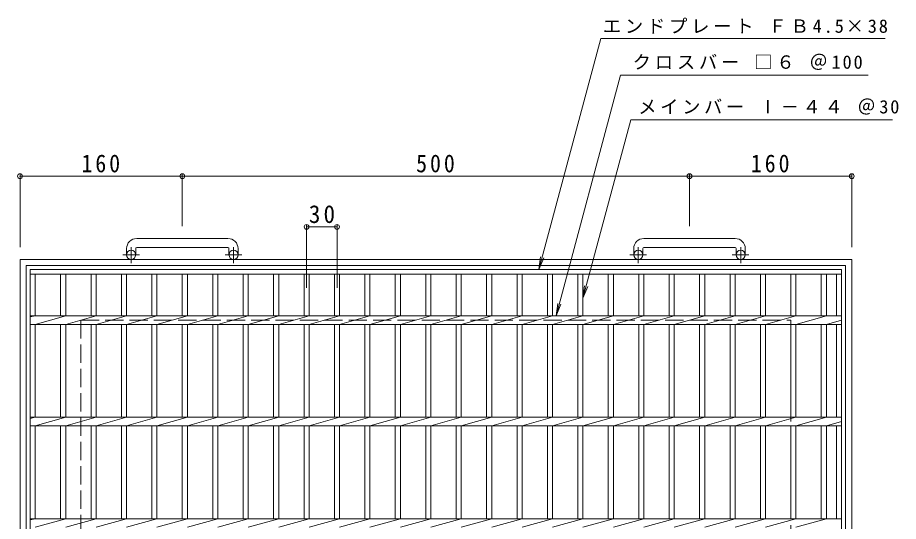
# Model space of a CAD drawing. Units: millimetres at full size, sheet at 1:6. Extents: x -857 to 1048, y -820 to 811.
# Drawn here: x -837 to 32, y 314 to 811 of the extents above; entities that cross this region are included whole.
import ezdxf

# ---------------------------------------------------------------- set-up
doc = ezdxf.new("R2010")
doc.units = ezdxf.units.MM
doc.header["$LTSCALE"] = 6
doc.header["$PDMODE"] = 32
doc.header["$PDSIZE"] = 4.8
doc.linetypes.add('CHAIN1', pattern=[8, 5, -1, 1, -1])
doc.linetypes.add('DASHED3', pattern=[4, 3, -1])
for name, color, linetype, lineweight in [('A-1_ピット', 2, 'Continuous', 9), ('A-2_蓋', 3, 'Continuous', 9), ('A-4_寸法', 7, 'Continuous', 9), ('A-5_仕様文', 7, 'Continuous', 9)]:
    doc.layers.add(name, color=color, linetype=linetype, lineweight=lineweight)
doc.styles.add('ＭＳ ゴシック', font='')
doc.styles.get('ＭＳ ゴシック').set_extended_font_data('MS Gothic')

msp = doc.modelspace()

# ---------------------------------------------------------------- linework, layer by layer
at = {"layer": 'A-1_ピット'}
for p, q in [((-629.191, 593.354), (-719.191, 593.354)), ((-129.191, 593.354), (-219.191, 593.354)), ((-729.191, 583.354), (-729.191, 577.254)), ((-720.192, 583.354), (-720.192, 577.254)), ((-719.191, 584.354), (-629.191, 584.354)), ((-628.191, 583.354), (-628.191, 577.254)), ((-619.191, 583.354), (-619.191, 577.254)), ((-229.191, 583.354), (-229.191, 577.254)), ((-220.192, 583.354), (-220.192, 577.254)), ((-219.191, 584.354), (-129.191, 584.354)), ((-128.191, 583.354), (-128.191, 577.254)), ((-119.191, 583.354), (-119.191, 577.254)), ((-834.191, 572.754), (-14.191, 572.754)), ((-834.191, 572.754), (-834.191, -247.246)), ((-828.191, 566.754), (-20.192, 566.754)), ((-828.191, 566.754), (-828.191, -241.246)), ((-20.192, -241.246), (-20.192, 566.754)), ((-14.191, -247.246), (-14.191, 572.754))]:
    msp.add_line(p, q, dxfattribs=at)
at = {"layer": 'A-1_ピット', "linetype": 'CHAIN1'}
for p, q in [((-724.691, 569.147), (-724.691, 584.744)), ((-623.691, 569.147), (-623.691, 584.744)), ((-224.691, 569.147), (-224.691, 584.744)), ((-123.691, 569.147), (-123.691, 584.744)), ((-716.528, 577.254), (-732.936, 577.254)), ((-615.529, 577.254), (-631.935, 577.254)), ((-216.528, 577.254), (-232.935, 577.254)), ((-115.529, 577.254), (-131.935, 577.254))]:
    msp.add_line(p, q, dxfattribs=at)
at = {"layer": 'A-1_ピット', "linetype": 'DASHED3'}
for p, q in [((-774.191, 512.754), (-74.191, 512.754)), ((-774.191, 512.754), (-774.191, -187.246)), ((-74.191, -187.246), (-74.191, 512.754))]:
    msp.add_line(p, q, dxfattribs=at)
at = {"layer": 'A-1_ピット'}
for centre in [(-724.691, 577.254), (-623.691, 577.254), (-224.691, 577.254), (-123.691, 577.254)]:
    msp.add_circle(centre, 4.5, dxfattribs=at)
for centre, radius, start, end in [((-719.191, 583.354), 10, 90, 180), ((-629.191, 583.354), 10, 0, 90), ((-219.191, 583.354), 10, 90, 180), ((-129.191, 583.354), 10, 0, 90), ((-719.191, 583.354), 1, 90, 180), ((-629.191, 583.354), 1, 0, 90), ((-219.191, 583.354), 1, 90, 180), ((-129.191, 583.354), 1, 0, 90)]:
    msp.add_arc(centre, radius, start, end, dxfattribs=at)
at = {"layer": 'A-2_蓋'}
for p, q in [((-824.191, -237.246), (-824.191, 562.754)), ((-824.191, 562.754), (-24.191, 562.754)), ((-824.191, 558.254), (-24.191, 558.254)), ((-819.191, 516.994), (-819.191, 558.254)), ((-794.191, 558.254), (-794.191, 516.994)), ((-789.191, 558.254), (-789.191, 516.994)), ((-764.191, 558.254), (-764.191, 516.994)), ((-759.191, 558.254), (-759.191, 516.994)), ((-734.191, 558.254), (-734.191, 516.994)), ((-729.191, 558.254), (-729.191, 516.994)), ((-704.191, 558.254), (-704.191, 516.994)), ((-699.191, 558.254), (-699.191, 516.994)), ((-674.191, 558.254), (-674.191, 516.994)), ((-669.191, 558.254), (-669.191, 516.994)), ((-644.19, 558.254), (-644.19, 516.994)), ((-639.191, 558.254), (-639.191, 516.994)), ((-614.191, 558.254), (-614.191, 516.994)), ((-609.192, 558.254), (-609.192, 516.994)), ((-584.191, 558.254), (-584.191, 516.994)), ((-579.191, 558.254), (-579.191, 516.994)), ((-554.191, 558.254), (-554.191, 516.994)), ((-549.191, 558.254), (-549.191, 516.994)), ((-524.191, 558.254), (-524.191, 516.994)), ((-519.191, 558.254), (-519.191, 516.994)), ((-494.191, 558.254), (-494.191, 516.994)), ((-489.191, 558.254), (-489.191, 516.994)), ((-464.191, 558.254), (-464.191, 516.994)), ((-459.192, 558.254), (-459.192, 516.994)), ((-434.191, 558.254), (-434.191, 516.994)), ((-429.191, 558.254), (-429.191, 516.994)), ((-404.191, 558.254), (-404.191, 516.994)), ((-399.191, 558.254), (-399.191, 516.994)), ((-374.191, 558.254), (-374.191, 516.994)), ((-369.192, 558.254), (-369.192, 516.994)), ((-344.191, 558.254), (-344.191, 516.994)), ((-339.191, 558.254), (-339.191, 516.994)), ((-314.191, 558.254), (-314.191, 516.994)), ((-309.191, 558.254), (-309.191, 516.994)), ((-284.191, 558.254), (-284.191, 516.994)), ((-279.191, 558.254), (-279.191, 516.994)), ((-254.191, 558.254), (-254.191, 516.994)), ((-249.191, 558.254), (-249.191, 516.994)), ((-224.191, 558.254), (-224.191, 516.994)), ((-219.191, 558.254), (-219.191, 516.994)), ((-194.191, 558.254), (-194.191, 516.994)), ((-189.191, 558.254), (-189.191, 516.994)), ((-164.19, 558.254), (-164.19, 516.994)), ((-159.191, 558.254), (-159.191, 516.994)), ((-134.19, 558.254), (-134.19, 516.994)), ((-129.191, 558.254), (-129.191, 516.994)), ((-104.19, 558.254), (-104.19, 516.994)), ((-99.191, 558.254), (-99.191, 516.994)), ((-74.19, 558.254), (-74.19, 516.994)), ((-69.191, 558.254), (-69.191, 516.994)), ((-44.19, 558.254), (-44.19, 516.994)), ((-39.19, 558.254), (-39.19, 516.994)), ((-29.191, 558.254), (-29.191, 516.994)), ((-24.191, 562.754), (-24.191, -237.246)), ((-819.191, 516.994), (-824.191, 515.994)), ((-824.191, 516.994), (-24.191, 516.994)), ((-789.191, 516.994), (-819.191, 508.514)), ((-759.191, 516.994), (-789.191, 508.514)), ((-729.191, 516.994), (-759.191, 508.514)), ((-699.191, 516.994), (-729.191, 508.514)), ((-669.191, 516.994), (-699.191, 508.514)), ((-639.191, 516.994), (-669.191, 508.514)), ((-609.191, 516.994), (-639.191, 508.514)), ((-579.191, 516.994), (-609.192, 508.514)), ((-549.191, 516.994), (-579.191, 508.514)), ((-519.191, 516.994), (-549.191, 508.514)), ((-489.191, 516.994), (-519.191, 508.514)), ((-459.192, 516.994), (-489.191, 508.514)), ((-429.191, 516.994), (-459.192, 508.514)), ((-399.191, 516.994), (-429.191, 508.514)), ((-369.191, 516.994), (-399.191, 508.514)), ((-339.191, 516.994), (-369.192, 508.514)), ((-309.191, 516.994), (-339.191, 508.514)), ((-279.191, 516.994), (-309.191, 508.514)), ((-249.191, 516.994), (-279.191, 508.514)), ((-219.191, 516.994), (-249.191, 508.514)), ((-189.191, 516.994), (-219.191, 508.514)), ((-159.191, 516.994), (-189.191, 508.514)), ((-129.19, 516.994), (-159.191, 508.514)), ((-99.19, 516.994), (-129.191, 508.514)), ((-69.19, 516.994), (-99.191, 508.514)), ((-39.19, 516.994), (-69.191, 508.514)), ((-24.191, 512.754), (-39.19, 508.514)), ((-824.191, 508.514), (-24.191, 508.514)), ((-819.191, 416.994), (-819.191, 508.514)), ((-794.191, 508.514), (-794.191, 416.994)), ((-789.191, 508.514), (-789.191, 416.994)), ((-764.191, 508.514), (-764.191, 416.994)), ((-759.191, 508.514), (-759.191, 416.994)), ((-734.191, 508.514), (-734.191, 416.994)), ((-729.191, 508.514), (-729.191, 416.994)), ((-704.191, 508.514), (-704.191, 416.994)), ((-699.191, 508.514), (-699.191, 416.994)), ((-674.191, 508.514), (-674.191, 416.994)), ((-669.191, 508.514), (-669.191, 416.994)), ((-644.19, 508.514), (-644.19, 416.994)), ((-639.191, 508.514), (-639.191, 416.994)), ((-614.191, 508.514), (-614.191, 416.994)), ((-609.192, 508.514), (-609.192, 416.994)), ((-584.191, 508.514), (-584.191, 416.994)), ((-579.191, 508.514), (-579.191, 416.994)), ((-554.191, 508.514), (-554.191, 416.994)), ((-549.191, 508.514), (-549.191, 416.994)), ((-524.191, 508.514), (-524.191, 416.994)), ((-519.191, 508.514), (-519.191, 416.994)), ((-494.191, 508.514), (-494.191, 416.994)), ((-489.191, 508.514), (-489.191, 416.994)), ((-464.191, 508.514), (-464.191, 416.994)), ((-459.192, 508.514), (-459.192, 416.994)), ((-434.191, 508.514), (-434.191, 416.994)), ((-429.191, 508.514), (-429.191, 416.994)), ((-404.191, 508.514), (-404.191, 416.994)), ((-399.191, 508.514), (-399.191, 416.994)), ((-374.191, 508.514), (-374.191, 416.994)), ((-369.192, 508.514), (-369.192, 416.994)), ((-344.191, 508.514), (-344.191, 416.994)), ((-339.191, 508.514), (-339.191, 416.994)), ((-314.191, 508.514), (-314.191, 416.994)), ((-309.191, 508.514), (-309.191, 416.994)), ((-284.191, 508.514), (-284.191, 416.994)), ((-279.191, 508.514), (-279.191, 416.994)), ((-254.191, 508.514), (-254.191, 416.994)), ((-249.191, 508.514), (-249.191, 416.994)), ((-224.191, 508.514), (-224.191, 416.994)), ((-219.191, 508.514), (-219.191, 416.994)), ((-194.191, 508.514), (-194.191, 416.994)), ((-189.191, 508.514), (-189.191, 416.994)), ((-164.19, 508.514), (-164.19, 416.994)), ((-159.191, 508.514), (-159.191, 416.994)), ((-134.19, 508.514), (-134.19, 416.994)), ((-129.191, 508.514), (-129.191, 416.994)), ((-104.19, 508.514), (-104.19, 416.994)), ((-99.191, 508.514), (-99.191, 416.994)), ((-74.19, 508.514), (-74.19, 416.994)), ((-69.191, 508.514), (-69.191, 416.994)), ((-44.19, 508.514), (-44.19, 416.994)), ((-39.19, 508.514), (-39.19, 416.994)), ((-29.191, 508.514), (-29.191, 416.994)), ((-819.191, 416.994), (-824.191, 415.994)), ((-824.191, 416.994), (-24.191, 416.994)), ((-789.191, 416.994), (-819.191, 408.514)), ((-759.191, 416.994), (-789.191, 408.514)), ((-729.191, 416.994), (-759.191, 408.514)), ((-699.191, 416.994), (-729.191, 408.514)), ((-669.191, 416.994), (-699.191, 408.514)), ((-639.191, 416.994), (-669.191, 408.514)), ((-609.191, 416.994), (-639.191, 408.514)), ((-579.191, 416.994), (-609.192, 408.514)), ((-549.191, 416.994), (-579.191, 408.514)), ((-519.191, 416.994), (-549.191, 408.514)), ((-489.191, 416.994), (-519.191, 408.514)), ((-459.192, 416.994), (-489.191, 408.514)), ((-429.191, 416.994), (-459.192, 408.514)), ((-399.191, 416.994), (-429.191, 408.514)), ((-369.191, 416.994), (-399.191, 408.514)), ((-339.191, 416.994), (-369.192, 408.514)), ((-309.191, 416.994), (-339.191, 408.514)), ((-279.191, 416.994), (-309.191, 408.514)), ((-249.191, 416.994), (-279.191, 408.514)), ((-219.191, 416.994), (-249.191, 408.514)), ((-189.191, 416.994), (-219.191, 408.514)), ((-159.191, 416.994), (-189.191, 408.514)), ((-129.19, 416.994), (-159.191, 408.514)), ((-99.19, 416.994), (-129.191, 408.514)), ((-69.19, 416.994), (-99.191, 408.514)), ((-39.19, 416.994), (-69.191, 408.514)), ((-824.191, 408.514), (-24.191, 408.514)), ((-819.191, 316.994), (-819.191, 408.514)), ((-794.191, 408.514), (-794.191, 316.994)), ((-789.191, 408.514), (-789.191, 316.994)), ((-764.191, 408.514), (-764.191, 316.994)), ((-759.191, 408.514), (-759.191, 316.994)), ((-734.191, 408.514), (-734.191, 316.994)), ((-729.191, 408.514), (-729.191, 316.994)), ((-704.191, 408.514), (-704.191, 316.994)), ((-699.191, 408.514), (-699.191, 316.994)), ((-674.191, 408.514), (-674.191, 316.994)), ((-669.191, 408.514), (-669.191, 316.994)), ((-644.19, 408.514), (-644.19, 316.994)), ((-639.191, 408.514), (-639.191, 316.994)), ((-614.191, 408.514), (-614.191, 316.994)), ((-609.192, 408.514), (-609.192, 316.994)), ((-584.191, 408.514), (-584.191, 316.994)), ((-579.191, 408.514), (-579.191, 316.994)), ((-554.191, 408.514), (-554.191, 316.994)), ((-549.191, 408.514), (-549.191, 316.994)), ((-524.191, 408.514), (-524.191, 316.994)), ((-519.191, 408.514), (-519.191, 316.994)), ((-494.191, 408.514), (-494.191, 316.994)), ((-489.191, 408.514), (-489.191, 316.994)), ((-464.191, 408.514), (-464.191, 316.994)), ((-459.192, 408.514), (-459.192, 316.994)), ((-434.191, 408.514), (-434.191, 316.994)), ((-429.191, 408.514), (-429.191, 316.994)), ((-404.191, 408.514), (-404.191, 316.994)), ((-399.191, 408.514), (-399.191, 316.994)), ((-374.191, 408.514), (-374.191, 316.994)), ((-369.192, 408.514), (-369.192, 316.994)), ((-344.191, 408.514), (-344.191, 316.994)), ((-339.191, 408.514), (-339.191, 316.994)), ((-314.191, 408.514), (-314.191, 316.994)), ((-309.191, 408.514), (-309.191, 316.994)), ((-284.191, 408.514), (-284.191, 316.994)), ((-279.191, 408.514), (-279.191, 316.994)), ((-254.191, 408.514), (-254.191, 316.994)), ((-249.191, 408.514), (-249.191, 316.994)), ((-224.191, 408.514), (-224.191, 316.994)), ((-219.191, 408.514), (-219.191, 316.994)), ((-194.191, 408.514), (-194.191, 316.994)), ((-189.191, 408.514), (-189.191, 316.994)), ((-164.19, 408.514), (-164.19, 316.994)), ((-159.191, 408.514), (-159.191, 316.994)), ((-134.19, 408.514), (-134.19, 316.994)), ((-129.191, 408.514), (-129.191, 316.994)), ((-104.19, 408.514), (-104.19, 316.994)), ((-99.191, 408.514), (-99.191, 316.994)), ((-74.19, 408.514), (-74.19, 316.994)), ((-69.191, 408.514), (-69.191, 316.994)), ((-44.19, 408.514), (-44.19, 316.994)), ((-24.191, 412.754), (-39.19, 408.514)), ((-39.19, 408.514), (-39.19, 316.994)), ((-29.191, 408.514), (-29.191, 316.994)), ((-819.191, 316.994), (-824.191, 315.994)), ((-824.191, 316.994), (-24.191, 316.994)), ((-789.191, 316.994), (-819.191, 308.514)), ((-759.191, 316.994), (-789.191, 308.514)), ((-729.191, 316.994), (-759.191, 308.514)), ((-699.191, 316.994), (-729.191, 308.514)), ((-669.191, 316.994), (-699.191, 308.514)), ((-639.191, 316.994), (-669.191, 308.514)), ((-609.191, 316.994), (-639.191, 308.514)), ((-579.191, 316.994), (-609.192, 308.514)), ((-549.191, 316.994), (-579.191, 308.514)), ((-519.191, 316.994), (-549.191, 308.514)), ((-489.191, 316.994), (-519.191, 308.514)), ((-459.192, 316.994), (-489.191, 308.514)), ((-429.191, 316.994), (-459.192, 308.514)), ((-399.191, 316.994), (-429.191, 308.514)), ((-369.191, 316.994), (-399.191, 308.514)), ((-339.191, 316.994), (-369.192, 308.514)), ((-309.191, 316.994), (-339.191, 308.514)), ((-279.191, 316.994), (-309.191, 308.514)), ((-249.191, 316.994), (-279.191, 308.514)), ((-219.191, 316.994), (-249.191, 308.514)), ((-189.191, 316.994), (-219.191, 308.514)), ((-159.191, 316.994), (-189.191, 308.514)), ((-129.19, 316.994), (-159.191, 308.514)), ((-99.19, 316.994), (-129.191, 308.514)), ((-69.19, 316.994), (-99.191, 308.514)), ((-39.19, 316.994), (-69.191, 308.514))]:
    msp.add_line(p, q, dxfattribs=at)
at = {"layer": 'A-4_寸法'}
for p, q in [((-834.191, 656.554), (-834.191, 584.754)), ((-834.191, 654.754), (-674.191, 654.754)), ((-674.191, 656.554), (-674.191, 605.354)), ((-674.191, 654.754), (-174.191, 654.754)), ((-174.191, 656.554), (-174.191, 605.354)), ((-174.191, 654.754), (-14.191, 654.754)), ((-14.191, 656.554), (-14.191, 584.754)), ((-551.691, 544.754), (-551.691, 606.554)), ((-551.691, 604.754), (-521.691, 604.754)), ((-521.691, 544.754), (-521.691, 606.554))]:
    msp.add_line(p, q, dxfattribs=at)
for p in [(-834.191, 654.754), (-674.191, 654.754), (-174.191, 654.754), (-14.191, 654.754), (-551.691, 604.754), (-521.691, 604.754)]:
    msp.add_point(p, dxfattribs=at)
at = {"layer": 'A-5_仕様文'}
for p, q in [((-322.565, 562.754), (-261.557, 790.437)), ((-261.557, 790.437), (18.794, 790.437)), ((-305.721, 516.994), (-242.082, 754.497)), ((-242.082, 754.497), (1.92, 754.497)), ((-279.191, 534.377), (-232.016, 710.437)), ((-232.016, 710.437), (25.877, 710.437)), ((-322.565, 562.754), (-320.933, 575.147)), ((-322.565, 562.754), (-317.781, 574.302)), ((-279.191, 534.377), (-277.56, 546.77)), ((-279.191, 534.377), (-274.408, 545.926)), ((-305.721, 516.994), (-304.09, 529.387)), ((-305.721, 516.994), (-300.938, 528.542))]:
    msp.add_line(p, q, dxfattribs=at)

# ---------------------------------------------------------------- texts
at = {"layer": 'A-4_寸法', "color": 2, "char_height": 17.6, "attachment_point": 7, "style": 'ＭＳ ゴシック'}
for s, insert in [('\\T1.27;\\W0.9;160', (-773.691, 658.354)), ('\\T1.27;\\W0.9;500', (-443.691, 658.354)), ('\\T1.27;\\W0.9;160', (-113.691, 658.354)), ('\\T1.27;\\W0.95;30', (-549.441, 608.354))]:
    msp.add_mtext(s, dxfattribs=dict(at, insert=insert))
at = {"layer": 'A-5_仕様文', "char_height": 13.2, "attachment_point": 7, "style": 'ＭＳ ゴシック'}
for s, insert in [('\\T1.21;エンドプレート\\~ＦＢ4.5×38', (-259.651, 795.437)), ('\\T1.21;クロスバー\\~□６\\~＠100', (-230.142, 759.497)), ('\\T1.2;メインバー\\~Ⅰ－４４\\~＠30', (-224.623, 715.437))]:
    msp.add_mtext(s, dxfattribs=dict(at, insert=insert))

doc.saveas('drawing.dxf')
